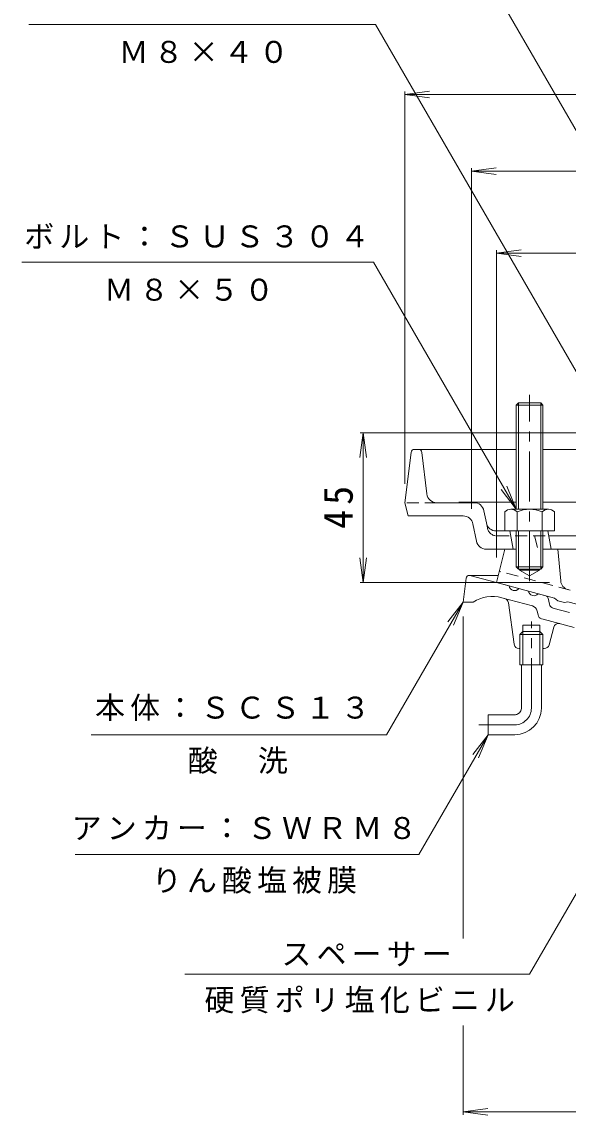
# Model space of a CAD drawing. Units: millimetres, scale not verified. Extents: x -272 to 220, y -346 to 379.
# Drawn here: x -265.4 to -101.3, y -191.8 to 136.7 of the extents above; entities that cross this region are included whole.
import ezdxf

# ---------------------------------------------------------------- set-up
doc = ezdxf.new("R2010")
doc.units = ezdxf.units.MM
doc.header["$LTSCALE"] = 3
doc.linetypes.add('CHAIN1', pattern=[8, 5, -1, 1, -1])
doc.linetypes.add('DASHED1', pattern=[1.8, 1.2, -0.6])
for name, color, linetype, lineweight in [('0-0_通り芯', 3, 'Continuous', 9), ('0-1_躯体', 2, 'Continuous', 9), ('0-4_その他', 7, 'Continuous', 9), ('0-5_寸法', 7, 'Continuous', 9), ('0-A', 4, 'Continuous', 9)]:
    doc.layers.add(name, color=color, linetype=linetype, lineweight=lineweight)
doc.styles.add('ＭＳ ゴシック', font='')
doc.styles.get('ＭＳ ゴシック').set_extended_font_data('MS Gothic')

msp = doc.modelspace()

# ---------------------------------------------------------------- linework, layer by layer
at = {"layer": '0-0_通り芯'}
for p, q in [((-131.996, -30.498), (-132.886, -37.622)), ((-131.004, -29.622), (-122.35, -29.622)), ((-130.886, -29.622), (-119.031, -32.799)), ((-116.133, -33.575), (-113.235, -34.352)), ((-108.036, -35.745), (-110.337, -35.128)), ((-132.886, -37.622), (-129.886, -37.622)), ((-112.057, -38.808), (-121.244, -36.347)), ((-119.284, -37.82), (-117.543, -50.329)), ((-107.316, -36.51), (-106.953, -38.282)), ((-110.376, -41.506), (-110.615, -40.339)), ((-108.866, -42.769), (-109.295, -42.654)), ((-105.872, -39.43), (-100.901, -40.762)), ((-114.912, -44.622), (-109.812, -44.622)), ((-114.912, -51.622), (-114.912, -44.622)), ((-109.812, -51.622), (-109.812, -44.622)), ((-108.866, -42.769), (-99.548, -45.266)), ((-105.649, -45.186), (-107.066, -50.508)), ((-115.813, -51.622), (-116.057, -51.622)), ((-108.515, -51.622), (-108.913, -51.622))]:
    msp.add_line(p, q, dxfattribs=at)
at = {"layer": '0-0_通り芯', "color": 4, "linetype": 'CHAIN1'}
for p, q in [((-112.362, -69.513), (-112.362, -43.48)), ((-128.142, -74.513), (-117.363, -74.513))]:
    msp.add_line(p, q, dxfattribs=at)
at = {"layer": '0-0_通り芯', "color": 4}
for p, q in [((-114.912, -46.513), (-115.813, -47.413)), ((-115.813, -47.413), (-108.913, -47.413)), ((-115.813, -56.513), (-115.813, -47.413)), ((-109.813, -46.513), (-114.912, -46.513)), ((-114.912, -56.513), (-114.912, -46.513)), ((-109.813, -46.513), (-108.913, -47.413)), ((-109.813, -46.513), (-109.813, -56.513)), ((-108.913, -47.413), (-108.913, -56.513)), ((-115.813, -56.513), (-108.913, -56.513)), ((-115.363, -69.513), (-115.363, -56.513)), ((-109.363, -69.513), (-109.363, -56.513)), ((-117.363, -71.513), (-125.363, -71.513)), ((-125.363, -77.513), (-125.363, -71.513)), ((-117.363, -77.513), (-125.363, -77.513))]:
    msp.add_line(p, q, dxfattribs=at)
at = {"layer": '0-0_通り芯'}
for centre, radius, start, end in [((-131.004, -30.622), 1, 90, 172.87468), ((-117.42, -32.583), 1.625, 187.618, 322.3797), ((-124.091, -46.972), 11, 74.99997, 121.79021), ((-111.624, -34.136), 1.625, 187.62059, 322.37891), ((-108.295, -36.711), 1, 11.56642, 75.00078), ((-120.769, -38.027), 1.5, 7.92386, 74.99953), ((-112.574, -40.74), 2, 11.56621, 75.0005), ((-105.483, -37.982), 1.5, 191.5649, 254.99991), ((-108.906, -41.205), 1.5, 191.56461, 254.99991), ((-104.2, -45.572), 1.5, 74.99988, 165.09225), ((-116.057, -50.122), 1.5, 187.92386, 270), ((-108.515, -50.122), 1.5, 270, 345.09244)]:
    msp.add_arc(centre, radius, start, end, dxfattribs=at)
at = {"layer": '0-0_通り芯', "color": 4}
for radius in [2, 8]:
    msp.add_arc((-117.363, -69.513), radius, 270, 0, dxfattribs=at)
at = {"layer": '0-0_通り芯', "color": 4, "linetype": 'CHAIN1'}
for radius in [2, 5]:
    msp.add_arc((-117.363, -69.513), radius, 270, 0, dxfattribs=at)
at = {"layer": '0-1_躯体'}
for p, q in [((-108.886, -21.766), (-104.386, -21.766)), ((-103.567, -31.271), (-104.386, -21.766)), ((-115.886, -28.034), (-115.886, -27.766)), ((-112.886, -29.766), (-115.886, -28.034)), ((-109.886, -28.034), (-115.886, -28.034)), ((-112.886, -29.766), (-109.886, -28.034)), ((-109.886, -28.034), (-109.886, -27.766)), ((-102.386, -37.776), (-101.386, -37.527)), ((-83.699, -42.266), (-101.386, -37.527))]:
    msp.add_line(p, q, dxfattribs=at)
at = {"layer": '0-1_躯体', "linetype": 'DASHED1'}
msp.add_line((-100.669, -34.095), (-122.037, -28.37), dxfattribs=at)
at = {"layer": '0-1_躯体'}
for points in [[(-122.886, -31.766), (-120.386, -21.766), (-116.886, -21.766)], [(-102.386, -37.776), (-104.386, -37.24), (-105.386, -36.455), (-122.886, -31.766)]]:
    msp.add_lwpolyline(points, dxfattribs=at)
msp.add_arc((-100.578, -31.014), 3, 184.9267, 255.00026, dxfattribs=at)
at = {"layer": '0-4_その他'}
for p, q in [((-150.386, 114.919), (-142.95, 115.898)), ((-150.386, 115.819), (-150.386, -2.074)), ((-150.386, 114.919), (84.614, 114.919)), ((-150.386, 114.919), (-142.95, 113.94)), ((-130.386, 91.858), (-122.95, 92.837)), ((-130.386, 92.758), (-130.386, -9.635)), ((-130.386, 91.858), (64.614, 91.858)), ((-130.386, 91.858), (-122.95, 90.88)), ((-122.886, 67.234), (-115.45, 68.213)), ((-122.886, -24.266), (-122.886, 68.134)), ((-122.886, 67.234), (57.114, 67.234)), ((-122.886, 67.234), (-115.45, 66.255)), ((-162.886, 13.234), (-163.865, 5.798)), ((-64.321, 13.234), (-163.786, 13.234)), ((-162.886, -31.766), (-162.886, 13.234)), ((-162.886, 13.234), (-161.907, 5.798)), ((-162.886, -31.766), (-163.865, -24.33)), ((-162.886, -31.766), (-161.907, -24.33)), ((-106.968, -31.766), (-163.786, -31.766)), ((-132.886, -138.72), (-132.886, -41.957)), ((-132.886, -191.757), (-132.886, -164.902)), ((-132.886, -190.857), (-125.45, -189.878)), ((-132.886, -190.857), (67.114, -190.857)), ((-132.886, -190.857), (-125.45, -191.836))]:
    msp.add_line(p, q, dxfattribs=at)
at = {"layer": '0-5_寸法'}
for p, q in [((-46.303, 12.87), (-140.789, 176.525)), ((-159.15, 135.961), (-263.364, 135.961)), ((-75.386, -9.122), (-159.15, 135.961)), ((-159.757, 64.489), (-265.411, 64.489)), ((-116.886, -9.766), (-159.757, 64.489)), ((-116.886, -9.766), (-119.756, -2.837)), ((-116.886, -9.766), (-121.452, -3.815)), ((-132.886, -37.622), (-137.452, -43.572)), ((-132.886, -37.622), (-135.756, -44.551)), ((-125.363, -77.513), (-146.147, -113.513)), ((-125.363, -77.513), (-129.928, -83.463)), ((-125.363, -77.513), (-128.233, -84.442)), ((-89.886, -109.613), (-112.923, -149.513)), ((-146.147, -113.513), (-249.402, -113.513)), ((-112.923, -149.513), (-216.421, -149.513))]:
    msp.add_line(p, q, dxfattribs=at)
msp.add_lwpolyline([(-132.886, -37.622), (-155.917, -77.513), (-244.561, -77.513)], dxfattribs=at)
at = {"layer": '0-A', "color": 2, "linetype": 'CHAIN1'}
msp.add_line((-112.886, -31.378), (-112.886, 24.608), dxfattribs=at)
at = {"layer": '0-A', "color": 2}
for p, q in [((-116.886, -9.766), (-116.886, 21.558)), ((-116.21, -9.766), (-116.21, 22.234)), ((-109.563, -9.766), (-109.563, 22.234)), ((-108.886, -9.766), (-108.886, 21.558)), ((-118.51, -9.766), (-107.263, -9.766)), ((-120.386, -10.487), (-120.386, -16.266)), ((-116.633, -10.487), (-116.633, -16.266)), ((-109.139, -10.487), (-109.139, -16.266)), ((-105.386, -10.487), (-105.386, -16.266)), ((-122.948, -16.266), (-107.386, -16.266)), ((-118.886, -16.266), (-117.886, -21.766)), ((-116.886, -16.266), (-116.886, -27.089)), ((-116.21, -16.266), (-116.21, -27.766)), ((-109.563, -16.266), (-109.563, -27.766)), ((-108.886, -16.266), (-108.886, -27.089)), ((-105.386, -16.266), (-107.386, -16.266))]:
    msp.add_line(p, q, dxfattribs=at)
at = {"layer": '0-A'}
for p, q in [((-148.496, 7.358), (-150.386, -7.766)), ((-116.886, 8.234), (-147.503, 8.234)), ((-145.28, 7.355), (-143.767, -5.127)), ((-77.465, 8.234), (-108.886, 8.234)), ((-150.386, -7.766), (-149.386, -11.766)), ((-129.566, -7.766), (-140.789, -7.766)), ((-134.113, -7.595), (-116.886, -7.595)), ((-108.886, -7.595), (-85.434, -7.595)), ((-132.846, -11.766), (-149.386, -11.766)), ((-126.625, -10.177), (-125.889, -13.854)), ((-129.904, -14.177), (-128.869, -19.354)), ((-107.386, -16.266), (-106.386, -21.766)), ((-88.243, -17.766), (-107.114, -17.766)), ((-120.386, -21.766), (-125.927, -21.766)), ((-89.314, -21.766), (-104.386, -21.766))]:
    msp.add_line(p, q, dxfattribs=at)
at = {"layer": '0-A', "linetype": 'DASHED1'}
for p, q in [((-140.789, -7.766), (-150.386, -7.766)), ((-125.589, -15.354), (-125.889, -13.854)), ((-122.648, -17.766), (-107.114, -17.766))]:
    msp.add_line(p, q, dxfattribs=at)
at = {"layer": '0-A', "color": 2, "linetype": 'DASHED1'}
msp.add_line((-111.386, -17.766), (-110.386, -21.766), dxfattribs=at)
at = {"layer": '0-A', "color": 2}
for points in [[(-108.886, 21.558), (-116.886, 21.558), (-116.21, 22.234), (-109.563, 22.234)], [(-108.886, -27.089), (-116.886, -27.089), (-116.21, -27.766), (-109.563, -27.766)]]:
    msp.add_lwpolyline(points, close=True, dxfattribs=at)
at = {"layer": '0-A'}
for centre, radius, start, end in [((-147.503, 7.234), 1, 90, 172.87567), ((-146.272, 7.234), 1, 6.91014, 90), ((-140.789, -4.766), 3, 186.91086, 270), ((-129.566, -10.766), 3, 11.30968, 90), ((-132.846, -14.766), 3, 11.30977, 90), ((-122.948, -13.266), 3, 191.30974, 270), ((-125.927, -18.766), 3, 191.3103, 270)]:
    msp.add_arc(centre, radius, start, end, dxfattribs=at)
at = {"layer": '0-A', "color": 2}
for centre, radius, start, end in [((-118.51, -12.566), 2.8, 47.92557, 132.07463), ((-112.886, -19.855), 10.089, 68.19786, 111.80214), ((-107.263, -12.566), 2.8, 47.92572, 132.07428)]:
    msp.add_arc(centre, radius, start, end, dxfattribs=at)
at = {"layer": '0-A', "linetype": 'DASHED1'}
msp.add_arc((-122.648, -14.766), 3, 191.30968, 270, dxfattribs=at)

# ---------------------------------------------------------------- texts
at = {"layer": '0-4_その他', "color": 2, "insert": (-165.886, -15.641), "char_height": 8.798, "attachment_point": 7, "rotation": 90, "style": 'ＭＳ ゴシック'}
msp.add_mtext('\\T1.27;\\W0.95;45', dxfattribs=at)
at = {"layer": '0-5_寸法', "char_height": 6.598, "attachment_point": 7, "style": 'ＭＳ ゴシック'}
for s, insert in [('\\T1.17;Ｍ８×４０', (-236.354, 124.301)), ('\\T1.17;ボルト：ＳＵＳ３０４', (-264.684, 68.573)), ('\\T1.17;Ｍ８×５０', (-240.734, 52.829)), ('\\T1.17;本体：ＳＣＳ１３', (-243.425, -73.387)), ('\\T1.17;酸\u3000洗', (-215.583, -89.297)), ('\\T1.17;アンカー：ＳＷＲＭ８', (-250.434, -109.184)), ('\\T1.17;りん酸塩被膜', (-226.379, -125.309)), ('\\T1.17;スペーサー', (-187.435, -147.112)), ('\\T1.17;硬質ポリ塩化ビニル', (-210.558, -161.264))]:
    msp.add_mtext(s, dxfattribs=dict(at, insert=insert))

doc.saveas('drawing.dxf')
